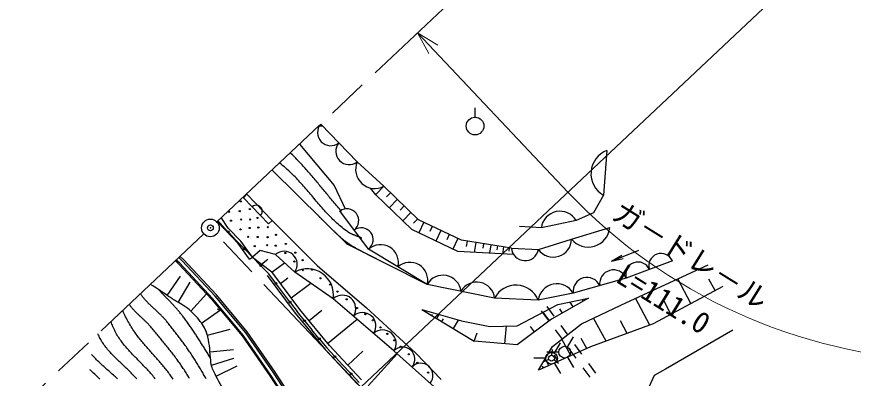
# Model space of a CAD drawing. Units: millimetres, scale not verified. Extents: x 40000 to 680000, y 20000 to 380000.
# Drawn here: x 302321 to 373440, y 284979 to 315746 of the extents above; entities that cross this region are included whole.
import ezdxf
from ezdxf.enums import TextEntityAlignment as Align

# ---------------------------------------------------------------- set-up
doc = ezdxf.new("R2010")
doc.units = ezdxf.units.MM
doc.header["$LTSCALE"] = 1000
doc.header["$PDMODE"] = 32
doc.header["$PDSIZE"] = 500
doc.linetypes.add('CHAIN', pattern=[18.5, 12, -1.5, 3.5, -1.5])
for name, color, linetype, lineweight in [('M-BGD', 7, 'Continuous', 25), ('M-BMK', 2, 'CHAIN', 13), ('M-BMK-SRVR', 3, 'Continuous', 25), ('M-STR-HTXT', 7, 'Continuous', 13)]:
    doc.layers.add(name, color=color, linetype=linetype, lineweight=lineweight)
doc.layers.add('M-OTRS', color=6, linetype='Continuous')
doc.styles.add('@ＭＳ ゴシック', font='')
doc.styles.add('ＭＳ ゴシック', font='')
doc.styles.get('@ＭＳ ゴシック').set_extended_font_data('@MS Gothic')
doc.styles.get('ＭＳ ゴシック').set_extended_font_data('MS Gothic')

msp = doc.modelspace()

# ---------------------------------------------------------------- linework, layer by layer
at = {"layer": 'M-BGD'}
for p, q in [((331562, 284217), (382501, 332230)), ((341287, 307194), (341287, 307994)), ((328164, 306615), (331259, 303399)), ((326359, 304914), (329301, 301373)), ((352500, 304370), (352197, 300549)), ((331259, 303399), (333533, 301325)), ((330400, 296388), (324013, 302703)), ((329301, 301373), (330240, 299399)), ((332844, 300601), (332400, 301170)), ((333533, 301325), (332839, 300608)), ((336490, 298462), (333540, 301320)), ((321555, 300386), (321594, 300346)), ((321896, 300637), (321594, 300346)), ((323736, 298122), (321594, 300346)), ((321896, 300637), (324038, 298412)), ((335912, 297631), (332844, 300601)), ((334108, 300769), (333760, 300410)), ((334683, 300213), (333987, 299495)), ((352197, 300549), (351362, 299045)), ((335257, 299656), (334909, 299297)), ((332235, 295967), (329783, 299214)), ((335832, 299100), (335136, 298382)), ((351362, 299045), (349881, 298401)), ((320087, 297543), (319372, 298328)), ((319418, 298371), (319608, 298169)), ((320253, 297481), (319608, 298169)), ((320303, 297752), (319715, 298652)), ((324038, 298412), (323736, 298122)), ((324038, 298412), (327851, 294570)), ((336407, 298543), (336059, 298184)), ((340127, 296723), (336490, 298462)), ((336930, 298252), (336498, 297350)), ((349881, 298401), (346922, 297792)), ((321149, 296444), (320087, 297543)), ((321380, 296637), (320303, 297752)), ((320330, 297399), (320975, 296710)), ((320330, 297399), (320975, 296710)), ((339828, 295758), (335912, 297631)), ((337651, 297907), (337436, 297456)), ((338373, 297562), (337942, 296660)), ((346922, 297792), (345073, 297907)), ((349485, 296828), (352736, 297797)), ((321632, 296037), (320975, 296710)), ((321632, 296037), (320975, 296710)), ((322360, 295283), (321380, 296637)), ((339095, 297217), (338879, 296766)), ((339816, 296872), (339385, 295970)), ((344372, 296057), (340127, 296723)), ((340615, 296647), (340543, 296185)), ((346668, 295935), (349485, 296828)), ((322117, 295107), (321149, 296444)), ((321711, 295957), (323026, 294610)), ((323019, 295865), (322360, 295283)), ((324310, 295507), (323018, 295865)), ((337219, 292958), (330400, 296388)), ((337219, 292958), (332235, 295967)), ((341339, 296533), (341205, 295683)), ((342005, 296428), (341944, 296037)), ((342618, 296332), (342505, 295612)), ((343182, 296244), (343130, 295912)), ((343701, 296162), (343605, 295553)), ((344195, 296084), (344151, 295805)), ((344372, 296057), (346668, 295935)), ((352890, 294940), (355206, 295882)), ((316396, 294977), (316100, 295244)), ((316501, 295084), (316210, 295348)), ((322117, 295107), (322360, 295283)), ((322360, 295283), (324003, 294036)), ((325953, 294019), (324310, 295507)), ((344564, 295500), (339828, 295758)), ((352890, 294940), (353760, 295456)), ((352890, 294940), (353873, 295178)), ((315808, 294969), (316114, 294692)), ((316185, 294764), (315881, 295038)), ((316114, 294692), (318885, 291711)), ((318960, 291777), (316185, 294764)), ((319185, 291975), (316396, 294977)), ((319298, 292074), (316501, 295084)), ((323105, 294529), (323763, 293856)), ((323127, 294701), (323680, 295115)), ((324015, 294020), (325076, 294813)), ((324015, 294020), (325076, 294813)), ((327851, 294570), (332064, 290969)), ((358064, 294960), (354140, 293504)), ((354170, 291441), (361090, 294620)), ((354170, 291441), (361090, 294620)), ((323603, 293737), (325999, 290532)), ((324327, 293101), (323763, 293856)), ((324327, 293101), (323763, 293856)), ((326393, 290840), (324003, 294036)), ((329230, 291749), (325953, 294019)), ((315115, 292024), (316235, 293681)), ((316044, 291439), (317057, 293164)), ((324734, 293058), (325360, 293527)), ((325666, 291811), (327337, 293060)), ((325666, 291811), (327337, 293060)), ((354140, 293504), (349635, 292223)), ((359644, 291338), (358517, 293438)), ((359644, 291338), (358517, 293438)), ((361693, 292439), (361164, 293425)), ((325524, 291501), (324406, 292996)), ((342946, 291802), (337219, 292958)), ((362354, 292794), (356441, 289619)), ((362354, 292794), (356441, 289619)), ((317128, 290683), (318462, 292173)), ((318885, 291711), (321482, 288597)), ((321562, 288658), (318960, 291777)), ((321801, 288840), (319185, 291975)), ((321920, 288931), (319298, 292074)), ((334383, 287309), (329230, 291749)), ((346661, 291627), (342946, 291802)), ((349635, 292223), (346661, 291627)), ((350924, 291789), (347777, 289999)), ((348326, 291252), (350924, 291789)), ((350490, 291542), (350409, 291683)), ((356136, 289507), (354914, 291783)), ((325592, 291410), (326156, 290655)), ((332064, 290969), (336237, 287130)), ((344855, 289449), (348326, 291252)), ((348015, 290276), (347427, 291085)), ((348706, 290527), (348503, 290883)), ((349620, 291048), (349380, 291470)), ((350335, 289617), (354170, 291441)), ((350335, 289617), (354170, 291441)), ((357943, 290426), (357351, 291528)), ((318040, 289655), (319648, 290796)), ((325999, 290532), (328536, 287426)), ((326753, 289924), (326156, 290655)), ((328913, 287755), (326393, 290840)), ((327173, 289885), (328256, 290770)), ((336768, 290841), (341205, 288151)), ((336768, 290841), (340141, 289862)), ((336768, 290841), (341205, 288151)), ((336768, 290841), (340141, 289862)), ((337610, 290331), (337678, 290444)), ((338037, 290072), (338244, 290413)), ((347530, 289923), (346942, 290732)), ((347621, 289881), (347079, 290604)), ((326825, 289837), (327422, 289106)), ((328755, 287949), (331263, 289998)), ((328755, 287949), (331263, 289998)), ((338465, 289813), (338603, 290040)), ((339454, 289213), (339892, 289934)), ((340141, 289862), (342553, 289396)), ((347777, 289999), (344865, 287815)), ((347883, 287683), (350335, 289617)), ((349192, 288659), (348604, 289468)), ((356441, 289619), (351113, 287669)), ((356441, 289619), (351113, 287669)), ((352420, 288147), (351367, 290108)), ((354209, 288802), (353641, 289860)), ((318526, 288643), (320461, 289145)), ((324174, 285416), (321801, 288840)), ((324298, 285500), (321920, 288931)), ((328018, 288376), (327422, 289106)), ((341205, 288151), (341452, 288856)), ((342553, 289396), (344855, 289449)), ((343830, 287910), (343970, 289429)), ((346344, 288924), (345994, 289391)), ((348707, 288306), (348119, 289115)), ((363207, 289062), (357466, 285742)), ((321482, 288597), (323842, 285192)), ((323925, 285248), (321562, 288658)), ((328090, 288288), (328687, 287558)), ((344865, 287815), (341205, 288151)), ((349418, 286907), (348669, 288303)), ((349151, 287634), (349651, 288500)), ((350775, 287517), (350314, 288377)), ((318753, 287226), (320742, 287427)), ((328536, 287426), (331289, 284484)), ((329334, 286867), (328687, 287558)), ((331640, 284841), (328913, 287755)), ((346679, 285677), (347883, 287683)), ((351113, 287669), (346679, 285677)), ((347816, 286936), (347872, 287430)), ((348036, 287117), (348536, 287983)), ((349884, 286689), (349296, 287498)), ((350369, 287042), (349781, 287851)), ((318873, 286104), (320787, 286683)), ((329411, 286784), (330058, 286092)), ((330470, 286091), (331747, 287286)), ((332212, 284325), (334671, 287053)), ((339014, 283191), (334383, 287309)), ((336237, 287130), (338402, 284885)), ((347286, 286684), (346286, 286684)), ((347560, 286072), (347256, 286638)), ((347560, 286072), (347256, 286638)), ((348401, 287201), (347401, 287201)), ((348317, 286412), (348034, 286939)), ((349151, 286768), (349651, 285902)), ((319274, 285167), (321071, 286043)), ((330705, 285401), (330058, 286092)), ((347096, 285864), (347024, 285998)), ((347559, 286583), (347105, 286385)), ((348369, 286238), (347988, 286535)), ((348036, 286251), (348536, 285385)), ((351546, 285425), (350958, 286234)), ((323842, 285192), (326338, 281386)), ((326419, 281446), (323925, 285248)), ((326661, 281624), (324174, 285416)), ((326782, 281713), (324298, 285500)), ((330783, 285318), (331429, 284627)), ((351061, 285072), (350473, 285881)), ((356512, 285212), (355926, 283904)), ((357466, 285742), (356512, 285212))]:
    msp.add_line(p, q, dxfattribs=at)
for points in [[(329920, 299198), (329836, 299295), (329752, 299393), (329668, 299491), (329585, 299590), (329501, 299688), (329418, 299787), (329335, 299886), (329252, 299985), (329169, 300084), (329087, 300184), (329004, 300283), (328922, 300383), (328840, 300482), (328757, 300582), (328675, 300682), (328593, 300781), (328511, 300881), (328428, 300981), (328346, 301080), (328264, 301180), (328181, 301279), (328099, 301379), (328016, 301478), (327934, 301577), (327851, 301676), (327768, 301775), (327684, 301874), (327601, 301973), (327518, 302071), (327434, 302169), (327350, 302267), (327265, 302365), (327181, 302462), (327096, 302559), (327010, 302656), (326925, 302753), (326839, 302849), (326753, 302945), (326666, 303040), (326579, 303136), (326491, 303230), (326403, 303325), (326315, 303419), (326226, 303512), (326137, 303605), (326047, 303698), (325956, 303790), (325865, 303881), (325763, 303982), (325661, 304083), (325571, 304171)], [(331667, 296905), (331642, 296916), (331617, 296927), (331591, 296937), (331566, 296948), (331541, 296958), (331515, 296969), (331490, 296979), (331464, 296989), (331438, 296999), (331412, 297009), (331387, 297018), (331361, 297028), (331335, 297038), (331309, 297048), (331283, 297057), (331257, 297067), (331231, 297077), (331205, 297086), (331180, 297096), (331154, 297106), (331128, 297115), (331102, 297125), (331076, 297135), (331051, 297145), (331025, 297155), (330999, 297165), (330974, 297176), (330948, 297186), (330923, 297197), (330898, 297207), (330872, 297218), (330847, 297229), (330822, 297240), (330798, 297252), (330773, 297264), (330748, 297275), (330724, 297288), (330699, 297300), (330675, 297313), (330651, 297326), (330627, 297339), (330604, 297352), (330580, 297366), (330557, 297380), (330533, 297395), (330510, 297409), (330488, 297425), (330465, 297440), (330343, 297528), (330222, 297617), (330103, 297708), (329986, 297801), (329870, 297896), (329756, 297993), (329644, 298092), (329532, 298192), (329422, 298293), (329314, 298396), (329206, 298501), (329099, 298606), (328994, 298713), (328889, 298821), (328786, 298930), (328683, 299040), (328581, 299151), (328480, 299263), (328379, 299375), (328279, 299489), (328180, 299603), (328081, 299717), (327982, 299832), (327884, 299947), (327786, 300063), (327688, 300178), (327590, 300294), (327492, 300410), (327395, 300526), (327297, 300642), (327199, 300758), (327101, 300874), (327002, 300989), (326903, 301104), (326804, 301218), (326704, 301332), (326604, 301446), (326503, 301559), (326402, 301671), (326299, 301782), (326196, 301892), (326092, 302001), (325987, 302110), (325881, 302217), (325774, 302323), (325666, 302427), (325557, 302531), (325446, 302633), (325323, 302743), (325200, 302853), (325076, 302962), (324951, 303070), (324826, 303177), (324700, 303283), (324662, 303315)], [(333153, 295003), (333096, 295034), (333038, 295066), (332981, 295097), (332923, 295128), (332865, 295158), (332807, 295189), (332749, 295219), (332691, 295249), (332633, 295279), (332574, 295309), (332516, 295339), (332458, 295369), (332399, 295398), (332340, 295428), (332282, 295457), (332223, 295487), (332165, 295516), (332106, 295546), (332048, 295575), (331989, 295605), (331931, 295635), (331872, 295664), (331814, 295694), (331756, 295724), (331697, 295755), (331639, 295785), (331581, 295815), (331523, 295846), (331466, 295877), (331408, 295908), (331351, 295939), (331293, 295971), (331236, 296003), (331180, 296035), (331123, 296067), (331066, 296100), (331010, 296133), (330954, 296167), (330898, 296201), (330843, 296235), (330787, 296270), (330732, 296305), (330678, 296340), (330623, 296376), (330569, 296413), (330515, 296450), (330462, 296487), (330409, 296526), (330355, 296565), (330301, 296605), (330248, 296646), (330195, 296687), (330142, 296728), (330090, 296770), (330038, 296813), (329987, 296855), (329936, 296898), (329885, 296942), (329835, 296986), (329784, 297030), (329734, 297075), (329685, 297120), (329635, 297165), (329586, 297210), (329537, 297256), (329488, 297302), (329439, 297348), (329391, 297394), (329342, 297441), (329294, 297487), (329246, 297534), (329198, 297581), (329150, 297629), (329103, 297676), (329055, 297723), (329007, 297771), (328960, 297818), (328912, 297866), (328865, 297913), (328817, 297961), (328770, 298009), (328723, 298056), (328675, 298104), (328628, 298151), (328580, 298199), (328532, 298246), (328485, 298294), (328437, 298341), (328389, 298388), (328341, 298435), (328293, 298481), (328244, 298528), (328196, 298574), (328147, 298621), (328098, 298666), (328049, 298712)], [(318807, 286696), (318766, 286760), (318713, 286842), (318660, 286925), (318607, 287007), (318555, 287090), (318503, 287173), (318450, 287256), (318398, 287339), (318346, 287422), (318294, 287505), (318242, 287588), (318190, 287671), (318138, 287754), (318086, 287837), (318034, 287920), (317982, 288003), (317930, 288086), (317878, 288169), (317825, 288252), (317773, 288335), (317720, 288417), (317668, 288500), (317615, 288582), (317562, 288665), (317509, 288747), (317455, 288829), (317401, 288911), (317348, 288992), (317293, 289074), (317239, 289155), (317184, 289236), (317129, 289317), (317074, 289398), (317018, 289478), (316962, 289558), (316905, 289638), (316849, 289717), (316791, 289797), (316734, 289876), (316676, 289954), (316617, 290033), (316558, 290111), (316498, 290188), (316438, 290265), (316391, 290326), (316343, 290386), (316295, 290445), (316247, 290504), (316198, 290563), (316149, 290622), (316099, 290680), (316050, 290739), (316000, 290797), (315949, 290854), (315899, 290912), (315848, 290969), (315797, 291026), (315746, 291083), (315694, 291140), (315642, 291196), (315591, 291252), (315539, 291309), (315486, 291365), (315434, 291421), (315381, 291476), (315329, 291532), (315276, 291588), (315223, 291643), (315170, 291699), (315117, 291754), (315064, 291809), (315011, 291865), (314957, 291920), (314904, 291975), (314851, 292030), (314798, 292085), (314744, 292140), (314691, 292195), (314638, 292251), (314584, 292306), (314531, 292361), (314478, 292416), (314425, 292472), (314374, 292525)], [(318417, 284942), (318365, 285035), (318314, 285127), (318262, 285220), (318210, 285312), (318158, 285404), (318106, 285496), (318054, 285587), (318000, 285681), (317946, 285774), (317892, 285867), (317837, 285959), (317781, 286052), (317725, 286144), (317669, 286235), (317612, 286327), (317555, 286418), (317497, 286509), (317439, 286600), (317381, 286690), (317322, 286781), (317263, 286871), (317203, 286960), (317143, 287050), (317083, 287139), (317022, 287228), (316961, 287317), (316899, 287406), (316838, 287494), (316776, 287582), (316713, 287670), (316651, 287758), (316588, 287845), (316524, 287933), (316461, 288020), (316397, 288107), (316333, 288194), (316268, 288280), (316204, 288367), (316139, 288453), (316074, 288539), (316009, 288625), (315943, 288711), (315878, 288796), (315812, 288882), (315746, 288967), (315679, 289052), (315613, 289137), (315546, 289222), (315479, 289306), (315413, 289391), (315346, 289475), (315278, 289560), (315211, 289644), (315144, 289728), (315076, 289812), (315030, 289868), (314984, 289923), (314937, 289977), (314889, 290032), (314840, 290085), (314790, 290138), (314741, 290191), (314690, 290243), (314639, 290295), (314587, 290346), (314536, 290397), (314483, 290448), (314431, 290498), (314378, 290549), (314325, 290599), (314271, 290649), (314218, 290698), (314164, 290748), (314111, 290798), (314057, 290847), (314003, 290897), (313950, 290947), (313897, 290996), (313843, 291046), (313790, 291096), (313738, 291146), (313685, 291197), (313633, 291247), (313581, 291298), (313530, 291350), (313479, 291401), (313429, 291453), (313379, 291505), (313330, 291558), (313282, 291612), (313234, 291665), (313187, 291720), (313141, 291775), (313096, 291830), (313052, 291887), (313008, 291943), (312966, 292001), (312924, 292059), (312884, 292119), (312845, 292179)], [(316997, 284971), (316944, 285063), (316890, 285154), (316834, 285248), (316777, 285342), (316720, 285435), (316662, 285528), (316603, 285621), (316544, 285713), (316484, 285805), (316423, 285896), (316362, 285988), (316300, 286078), (316238, 286169), (316175, 286259), (316112, 286348), (316049, 286438), (315984, 286527), (315920, 286616), (315855, 286704), (315789, 286792), (315723, 286880), (315657, 286968), (315591, 287056), (315524, 287143), (315456, 287230), (315389, 287316), (315321, 287403), (315253, 287489), (315184, 287575), (315116, 287661), (315047, 287747), (314977, 287833), (314908, 287918), (314839, 288004), (314769, 288089), (314699, 288174), (314629, 288259), (314559, 288344), (314488, 288428), (314418, 288513), (314348, 288598), (314277, 288682), (314207, 288766), (314136, 288851), (314066, 288935), (313995, 289020), (313925, 289104), (313854, 289188), (313784, 289272), (313714, 289357), (313674, 289403), (313634, 289450), (313593, 289496), (313552, 289541), (313510, 289586), (313468, 289631), (313425, 289675), (313382, 289719), (313338, 289762), (313294, 289806), (313250, 289849), (313205, 289892), (313160, 289935), (313115, 289977), (313070, 290020), (313025, 290062), (312980, 290104), (312934, 290146), (312889, 290188), (312843, 290231), (312798, 290273), (312753, 290315), (312708, 290357), (312663, 290400), (312618, 290442), (312573, 290485), (312529, 290528), (312485, 290571), (312442, 290615), (312398, 290658), (312356, 290702), (312313, 290746), (312271, 290791), (312230, 290836), (312189, 290882), (312149, 290927), (312109, 290974), (312071, 291021), (312032, 291068), (311995, 291116), (311958, 291164), (311923, 291213), (311888, 291263), (311883, 291269)], [(315607, 284910), (315546, 285004), (315484, 285096), (315420, 285188), (315356, 285279), (315290, 285370), (315224, 285459), (315156, 285548), (315088, 285637), (315019, 285725), (314950, 285812), (314879, 285899), (314808, 285986), (314737, 286072), (314664, 286158), (314592, 286243), (314519, 286328), (314445, 286413), (314371, 286497), (314297, 286582), (314223, 286666), (314148, 286750), (314073, 286834), (313998, 286917), (313923, 287001), (313848, 287085), (313773, 287169), (313698, 287252), (313624, 287336), (313549, 287420), (313475, 287505), (313401, 287589), (313327, 287674), (313253, 287759), (313180, 287844), (313108, 287929), (313035, 288015), (312964, 288102), (312893, 288188), (312823, 288276), (312753, 288363), (312684, 288452), (312616, 288541), (312549, 288630), (312483, 288720), (312417, 288811), (312353, 288902), (312275, 289016), (312199, 289131), (312125, 289247), (312052, 289364), (311981, 289483), (311912, 289602), (311843, 289722), (311776, 289844), (311710, 289966), (311645, 290088), (311580, 290212), (311517, 290336), (311454, 290460), (311392, 290585), (311331, 290710), (311318, 290737)], [(314100, 284938), (314029, 285027), (313957, 285115), (313884, 285203), (313809, 285290), (313734, 285376), (313659, 285462), (313582, 285547), (313505, 285631), (313427, 285715), (313349, 285799), (313270, 285882), (313190, 285965), (313110, 286048), (313030, 286130), (312950, 286212), (312870, 286295), (312789, 286377), (312708, 286459), (312628, 286541), (312547, 286623), (312467, 286705), (312387, 286787), (312307, 286870), (312227, 286953), (312148, 287036), (312070, 287120), (311992, 287204), (311914, 287288), (311837, 287373), (311761, 287459), (311686, 287545), (311611, 287631), (311538, 287719), (311465, 287807), (311394, 287896), (311323, 287986), (311254, 288076), (311186, 288168), (311120, 288260), (311054, 288354), (310991, 288449), (310928, 288546), (310868, 288645), (310809, 288746), (310753, 288848), (310699, 288951), (310647, 289056), (310597, 289162), (310548, 289268), (310501, 289376), (310455, 289485), (310411, 289595), (310367, 289705), (310329, 289805)], [(312528, 284945), (312448, 285030), (312367, 285115), (312286, 285198), (312203, 285282), (312120, 285364), (312037, 285447), (311953, 285528), (311868, 285610), (311783, 285691), (311698, 285772), (311613, 285853), (311528, 285934), (311442, 286015), (311357, 286096), (311271, 286177), (311186, 286258), (311101, 286339), (311017, 286421), (310932, 286502), (310849, 286585), (310765, 286667), (310683, 286750), (310601, 286834), (310519, 286918), (310439, 287003), (310359, 287088), (310281, 287174), (310203, 287261), (310127, 287349), (310051, 287438), (309977, 287528), (309904, 287619), (309833, 287711), (309763, 287804), (309695, 287898), (309628, 287994), (309569, 288082), (309514, 288173), (309461, 288265), (309410, 288360), (309362, 288457), (309315, 288555), (309271, 288655), (309229, 288756), (309226, 288764)], [(310890, 284929), (310802, 285010), (310714, 285091), (310624, 285172), (310535, 285252), (310445, 285332), (310355, 285411), (310265, 285491), (310175, 285571), (310084, 285650), (309994, 285730), (309904, 285810), (309815, 285890), (309725, 285970), (309637, 286051), (309548, 286132), (309460, 286214), (309373, 286296), (309287, 286379), (309201, 286462), (309116, 286546), (309033, 286631), (308950, 286717), (308868, 286804), (308788, 286892), (308709, 286980), (308687, 287005)], [(309398, 284915), (309309, 285000), (309221, 285084), (309131, 285167), (309041, 285250), (308951, 285333), (308860, 285415), (308769, 285497), (308677, 285579), (308585, 285660), (308539, 285700)]]:
    msp.add_lwpolyline(points, dxfattribs=at)
for centre, radius in [((341287, 306444), 750), ((321370, 300034), 50), ((322144, 299381), 50), ((320379, 299136), 50), ((321275, 299196), 50), ((320537, 298391), 50), ((321398, 298495), 50), ((322165, 298489), 50), ((322786, 298621), 50), ((320291, 297440), 75), ((320291, 297440), 49.5), ((320291, 297440), 24.5), ((321343, 297653), 50), ((322123, 297767), 50), ((322855, 297805), 50), ((323666, 297834), 50), ((321997, 297013), 50), ((322804, 297002), 50), ((323651, 296987), 50), ((324361, 297190), 50), ((321672, 295997), 75), ((321672, 295997), 49.5), ((321672, 295997), 24.5), ((322554, 296223), 50), ((323614, 296305), 50), ((324337, 296263), 50), ((325202, 296408), 50), ((325156, 295645), 50), ((326008, 295670), 50), ((323066, 294570), 75), ((323066, 294570), 49.5), ((323066, 294570), 24.5), ((325922, 294912), 50), ((326623, 295034), 50), ((326647, 294183), 50), ((327419, 294217), 50), ((324361, 293056), 75), ((324361, 293056), 49.5), ((324361, 293056), 24.5), ((328145, 293488), 50), ((328973, 292950), 50), ((329592, 292354), 50), ((330367, 291701), 50), ((325558, 291455), 75), ((325558, 291455), 49.5), ((325558, 291455), 24.5), ((331252, 290954), 50), ((331960, 290429), 50), ((326789, 289881), 75), ((326789, 289881), 49.5), ((326789, 289881), 24.5), ((332589, 289914), 50), ((333248, 289314), 50), ((333832, 288762), 50), ((328054, 288332), 75), ((328054, 288332), 49.5), ((328054, 288332), 24.5), ((334417, 288211), 50), ((334961, 287665), 50), ((348901, 287201), 500), ((329372, 286825), 75), ((329372, 286825), 49.5), ((329372, 286825), 24.5), ((335656, 287020), 50), ((347786, 286684), 500), ((347786, 286684), 250), ((336381, 286292), 50), ((330744, 285360), 75), ((330744, 285360), 49.5), ((330744, 285360), 24.5), ((337297, 285460), 50)]:
    msp.add_circle(centre, radius, dxfattribs=at)
for centre, radius, start, end in [((329021, 305891), 1122, 139.83587, 307.97737), ((328269, 307135), 686, 249.85982, 274.45367), ((330569, 304284), 1122, 139.83587, 307.97737), ((353262, 302387), 2124, 111.02024, 239.90377), ((332759, 302760), 1630, 156.93332, 298.3391), ((322696, 299202), 500, 313.92681, 133.92681), ((330382, 298392), 1017, 308.02722, 126.09335), ((348504, 297596), 1594, 30.30951, 172.96377), ((331608, 296769), 1017, 308.02722, 126.09335), ((350912, 297979), 1833, 218.90632, 354.28428), ((347933, 296837), 1553, 215.50255, 359.68548), ((333245, 294825), 1525, 346.26031, 131.50439), ((345528, 296146), 1160, 184.39366, 349.52998), ((325059, 294682), 1114, 323.42187, 132.22992), ((357099, 294552), 1047, 22.8843, 197.80926), ((335737, 293321), 1525, 346.26031, 131.50439), ((355137, 293825), 1047, 22.8843, 197.80926), ((327026, 292068), 2227, 351.78169, 118.8145), ((338560, 292218), 1532, 6.08839, 151.07263), ((353060, 293019), 1183, 24.18761, 187.57636), ((341423, 291639), 1532, 6.08839, 151.07263), ((348249, 291419), 1602, 30.12172, 172.51137), ((350808, 292379), 1183, 24.18761, 187.57636), ((344764, 290856), 2048, 22.12245, 152.51252), ((330002, 290908), 1142, 325.97559, 132.52032), ((319288, 290516), 353, 49.29605, 75.30005), ((331719, 289428), 1142, 325.97559, 132.52032), ((333437, 287948), 1142, 325.97559, 132.52032), ((335133, 286598), 1033, 320.17677, 136.53084), ((336677, 285225), 1033, 320.17677, 136.53084)]:
    msp.add_arc(centre, radius, start, end, dxfattribs=at)
msp.add_open_spline([(341885, 268877), (341280, 268029), (341058, 267780), (340478, 267118), (339266, 265739), (338038, 265489), (336955, 264006), (336261, 263057), (336322, 262285), (335892, 261191), (335551, 260321), (335322, 259849), (334969, 258985), (334732, 258406), (334753, 257995), (334372, 257499), (334067, 257101), (333775, 256963), (333308, 256779), (332790, 256575), (332462, 256543), (331905, 256527), (331321, 256509), (330957, 256536), (330433, 256796), (329573, 257221), (329382, 257861), (328707, 258542), (327863, 259393), (327377, 259857), (326545, 260719), (325806, 261486), (325380, 261906), (324687, 262714), (324282, 263188), (324002, 263421), (323694, 263963), (323261, 264724), (323131, 265208), (322803, 266020), (322505, 266757), (322161, 267139), (322103, 267932), (322087, 268158), (322181, 268276), (322234, 268496), (322286, 268714), (322320, 268835), (322378, 269051), (322435, 269266), (322465, 269387), (322529, 269600), (322593, 269809), (322659, 269918), (322704, 270132), (322755, 270367), (322754, 270505), (322769, 270745), (322784, 270995), (322779, 271136), (322783, 271386), (322787, 271630), (322793, 271767), (322788, 272010), (322780, 272360), (322732, 272554), (322728, 272904), (322725, 273063), (322733, 273152), (322732, 273311), (322724, 274123), (322674, 274576), (322641, 275387), (322616, 275998), (322657, 276344), (322580, 276951), (322534, 277314), (322453, 277508), (322358, 277862), (322107, 278798), (321916, 279307), (321618, 280229), (321441, 280775), (321359, 281088), (321137, 281617), (320832, 282343), (320566, 282705), (320201, 283402), (319832, 284104), (319599, 284484), (319258, 285200), (319081, 285571), (318949, 285772), (318856, 286172), (318809, 286372), (318830, 286492), (318807, 286696), (318711, 287522), (318721, 288003), (318480, 288799), (318327, 289307), (318123, 289555), (317795, 289972), (317475, 290378), (317262, 290583), (316859, 290908), (316387, 291289), (316054, 291407), (315544, 291738), (315082, 292038), (314835, 292224), (314374, 292525), (314106, 292700), (314021, 292756), (313686, 292968)], degree=3, knots=[0, 0, 0, 0, 1, 1, 1, 2, 2, 2, 3, 3, 3, 4, 4, 4, 5, 5, 5, 6, 6, 6, 7, 7, 7, 8, 8, 8, 9, 9, 9, 10, 10, 10, 11, 11, 11, 12, 12, 12, 13, 13, 13, 14, 14, 14, 15, 15, 15, 16, 16, 16, 17, 17, 17, 18, 18, 18, 19, 19, 19, 20, 20, 20, 21, 21, 21, 22, 22, 22, 23, 23, 23, 24, 24, 24, 25, 25, 25, 26, 26, 26, 27, 27, 27, 28, 28, 28, 29, 29, 29, 30, 30, 30, 31, 31, 31, 32, 32, 32, 33, 33, 33, 34, 34, 34, 35, 35, 35, 36, 36, 36, 37, 37, 37, 38, 38, 38, 38], dxfattribs=at)
at = {"layer": 'M-BMK'}
for p, q in [((319330, 298288), (347892, 325210)), ((318238, 297259), (296953, 277197)), ((331562, 284217), (319298, 297228))]:
    msp.add_line(p, q, dxfattribs=at)
at = {"layer": 'M-BMK-SRVR'}
msp.add_circle((318784, 297774), 750, dxfattribs=at)
msp.add_point((318784, 297774), dxfattribs=at)
at = {"layer": 'M-OTRS'}
msp.add_point((318784, 297774), dxfattribs=at)
at = {"layer": 'M-STR-HTXT'}
for p, q in [((336406, 314384), (349184, 300827)), ((338108, 313333), (336406, 314384)), ((336406, 314384), (337354, 312623))]:
    msp.add_line(p, q, dxfattribs=at)
msp.add_arc((382501, 332230), 45784, 223.30653, 267.71297, dxfattribs=at)

# ---------------------------------------------------------------- texts
at = {"layer": 'M-STR-HTXT', "style": 'ＭＳ ゴシック'}
msp.add_text('ガ－ドレ－ル', height=1833, rotation=328.127, dxfattribs=at).set_placement((358853, 294199), align=Align.BOTTOM_CENTER)
at = {"layer": 'M-STR-HTXT', "style": '@ＭＳ ゴシック'}
msp.add_text('L=111.0', height=1833, rotation=328.127, dxfattribs=at).set_placement((357797, 292500), align=Align.TOP_CENTER)

doc.saveas('drawing.dxf')
